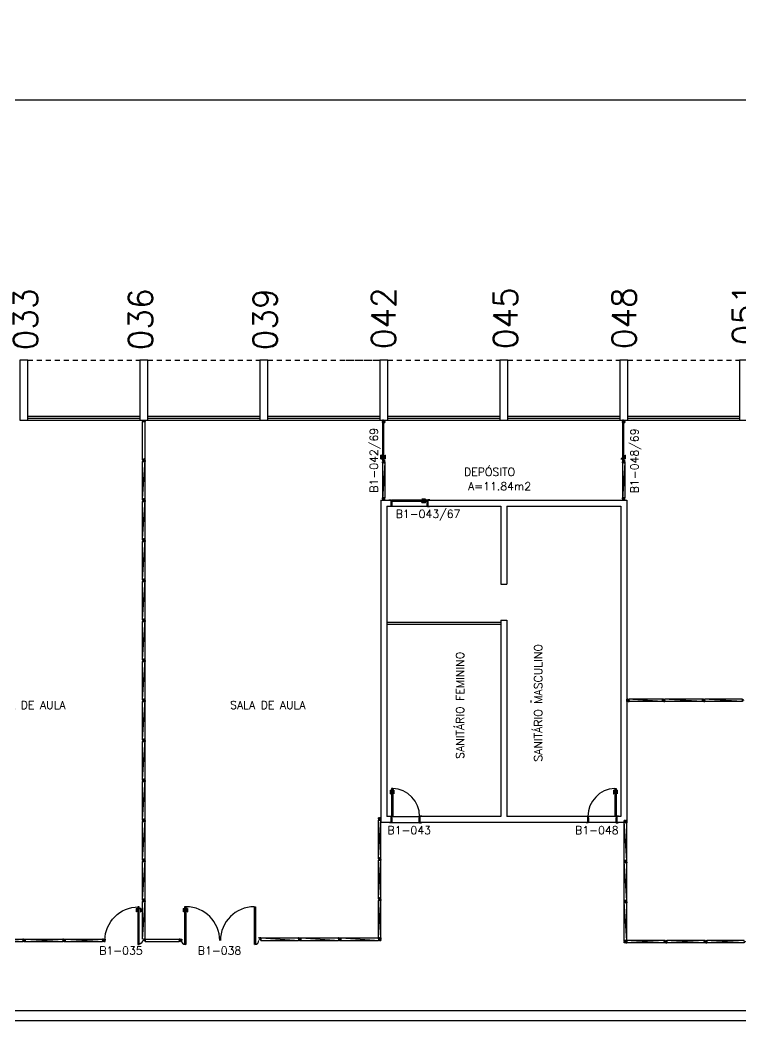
# Model space of a CAD drawing. Header units: millimetres. Extents: x 2641 to 2879, y 1208 to 1302.
# Drawn here: x 2686.93 to 2704.96, y 1276.88 to 1301.9 of the extents above; entities that cross this region are included whole.
import ezdxf
from ezdxf.enums import TextEntityAlignment as Align

# ---------------------------------------------------------------- set-up
doc = ezdxf.new("R2010")
doc.units = ezdxf.units.MM
doc.linetypes.add('HIDDEN2', pattern=[0.1875, 0.125, -0.0625])
for name, color, linetype in [('ALV', 2, 'Continuous'), ('AREA', 2, 'Continuous'), ('BANC', 2, 'Continuous'), ('DIV', 2, 'Continuous'), ('ESQ', 1, 'Continuous'), ('ESTR', 3, 'Continuous'), ('NOPILAR1', 2, 'Continuous'), ('PORTA', 2, 'Continuous'), ('PROJ', 1, 'HIDDEN2'), ('SOLEIRA', 1, 'Continuous'), ('TEXTO', 2, 'Continuous'), ('TEXTO-ENDEREÇO', 2, 'Continuous'), ('TEXTOCENTROCUSTO', 2, 'Continuous')]:
    doc.layers.add(name, color=color, linetype=linetype)
doc.styles.add('1', font='romans.shx')
doc.styles.add('NOPILAR', font='simplex.shx', dxfattribs={"height": 0.6})
doc.styles.add('UNB-100', font='simplex.shx', dxfattribs={"height": 0.2})
doc.styles.add('UNB-100-1', font='simplex.shx', dxfattribs={"height": 0.2})
doc.dimstyles.new('1-600', dxfattribs={"dimtxt": 1.1, "dimasz": 2.5, "dimexe": 2, "dimexo": 4, "dimgap": 0.2, "dimtad": 1, "dimdec": 0, "dimzin": 4, "dimdsep": 46, "dimlunit": 6, "dimtxsty": '1', "dimblk1": 'NONE', "dimblk2": 'NONE', "dimsah": 1, "dimcen": 0, "dimclrd": 2, "dimclre": 2, "dimclrt": 2, "dimadec": 0, "dimazin": 0, "dimtfac": 1, "dimtdec": 0, "dimtmove": 2, "dimatfit": 3, "dimldrblk": 'NONE', "dimfxl": 1, "dimtolj": 1, "dimtzin": 0, "dimarcsym": 0})

# ---------------------------------------------------------------- blocks, each defined once
blk = doc.blocks.new('PILAR-SLS')
blk.add_lwpolyline([(0, -1.5), (0.2, -1.5), (0.2, 0), (0, 0)], close=True)
blk = doc.blocks.new('*D54')
at = {"layer": 'DEFPOINTS', "color": 0, "transparency": 16777216}
for p in [(2653.93, 1299.895), (2653.93, 1293.396), (2876.13, 1293.396)]:
    blk.add_point(p, dxfattribs=at)
at = {"layer": 'TEXTOCENTROCUSTO', "color": 2, "lineweight": -2, "transparency": 16777216}
for p, q in [((2653.93, 1297.396), (2653.93, 1301.895)), ((2876.13, 1297.396), (2876.13, 1301.895)), ((2876.13, 1299.895), (2653.93, 1299.895))]:
    blk.add_line(p, q, dxfattribs=at)
at = {"layer": 'TEXTOCENTROCUSTO', "color": 2, "transparency": 16777216, "insert": (2765.03, 1300.645), "char_height": 1.1, "attachment_point": 5, "rotation": 0, "style": '1'}
blk.add_mtext('\\A1;PRC', dxfattribs=at)
blk = doc.blocks.new('_NONE')
at = {"color": 0, "linetype": 'ByBlock'}
blk.add_circle((0, 0), 0.25, dxfattribs=at)
blk = doc.blocks.new('PDVDP-SLS')
for p, q in [((0.112, 0.84), (0.112, -0.1)), ((0.147, 0.84), (0.112, 0.84)), ((0.147, 0.84), (0.147, -0.1)), ((1.853, 0.84), (1.888, 0.84)), ((1.853, 0.84), (1.853, -0.1)), ((1.888, 0.84), (1.888, -0.1)), ((0.009, 0), (-0.009, 0)), ((0, -0.012), (0, 0.01)), ((0.147, -0.1), (0.112, -0.1))]:
    blk.add_line(p, q)
for centre, radius, start, end in [((0.148, -0.002), 0.843, 0, 90), ((1.853, -0.002), 0.843, 90, 180), ((0.131, 0), 0.101, 180, 270), ((1.87, 0), 0.101, 270, 0)]:
    blk.add_arc(centre, radius, start, end)
blk = doc.blocks.new('DIVMT-SLS')
for p, q in [((-0.03, 0.03), (-0.03, 0.006)), ((-0.008, 0.03), (-0.03, 0.03)), ((-0.0185, 0.006), (-0.03, 0.006)), ((-0.0185, -0.006), (-0.0185, 0.006)), ((-0.008, 0.03), (-0.008, 0.02)), ((-0.008, 0.02), (0.008, 0.02)), ((-0.0051, 0), (0.0051, 0)), ((0.0051, 0), (-0.0051, 0)), ((-0.0051, 0), (0.0051, 0)), ((0.97, -0.03), (0, 0.03)), ((0, -0.0051), (0, 0.0051)), ((0, 0.0051), (0, -0.0051)), ((0.008, 0.03), (0.008, 0.02)), ((0.008, 0.03), (0.03, 0.03)), ((0.0205, 0.006), (0.03, 0.006)), ((0.0205, -0.006), (0.0205, 0.006)), ((0.0205, 0.006), (0.0205, -0.006)), ((0.0205, 0.006), (0.03, 0.006)), ((0.97, 0.03), (0.03, 0.03)), ((0.03, 0.006), (0.03, 0.03)), ((0.03, -0.03), (0.03, 0.03)), ((0.03, -0.005), (0.03, 0.005)), ((0.97, 0.03), (0.97, 0.009)), ((0.97, 0.009), (0.97, 0.027)), ((0.9795, 0.006), (0.97, 0.006)), ((0.97, -0.005), (0.97, 0.005)), ((0.9795, 0.006), (0.9795, -0.006)), ((1.0051, 0), (0.9949, 0)), ((1, 0.0051), (1, -0.0051)), ((-0.0185, -0.006), (-0.03, -0.006)), ((-0.03, -0.03), (-0.03, -0.006)), ((-0.008, -0.03), (-0.03, -0.03)), ((-0.008, -0.03), (-0.008, -0.02)), ((-0.008, -0.02), (0.008, -0.02)), ((0.008, -0.03), (0.008, -0.02)), ((0.008, -0.03), (0.03, -0.03)), ((0.0205, -0.006), (0.03, -0.006)), ((0.0205, -0.006), (0.03, -0.006)), ((0.03, -0.006), (0.03, -0.03)), ((0.97, -0.03), (0.03, -0.03)), ((0.9795, -0.006), (0.97, -0.006)), ((0.97, -0.009), (0.97, -0.027))]:
    blk.add_line(p, q)
blk = doc.blocks.new('MTT-SLS')
for p, q in [((-0.008, 0.03), (-0.03, 0.03)), ((-0.03, 0.03), (-0.03, 0.006)), ((-0.0185, 0.006), (-0.03, 0.006)), ((-0.0185, -0.006), (-0.0185, 0.006)), ((-0.008, 0.03), (-0.008, 0.02)), ((-0.008, 0.02), (0.008, 0.02)), ((-0.0051, 0), (0.0051, 0)), ((0, -0.0051), (0, 0.0051)), ((0.008, 0.03), (0.03, 0.03)), ((0.008, 0.03), (0.008, 0.02)), ((0.0205, -0.006), (0.0205, 0.006)), ((0.0205, 0.006), (0.03, 0.006)), ((0.03, 0.006), (0.03, 0.03)), ((-0.03, -0.03), (-0.03, -0.006)), ((-0.0185, -0.006), (-0.03, -0.006)), ((-0.008, -0.03), (-0.03, -0.03)), ((-0.008, -0.02), (0.008, -0.02)), ((-0.008, -0.03), (-0.008, -0.02)), ((0.008, -0.03), (0.008, -0.02)), ((0.008, -0.03), (0.03, -0.03)), ((0.0205, -0.006), (0.03, -0.006)), ((0.03, -0.006), (0.03, -0.03))]:
    blk.add_line(p, q)
blk = doc.blocks.new('A$C05182219')
at = {"layer": 'DIV'}
for p, q in [((0, 0.038), (0, 0.06)), ((0.024, 0.06), (0, 0.06)), ((0, 0.038), (0.01, 0.038)), ((0, 0.022), (0, 0)), ((0, 0.022), (0.01, 0.022)), ((0, 0), (0.024, 0)), ((0.01, 0.022), (0.01, 0.038)), ((0.024, 0.051), (0.024, 0.06)), ((0.024, 0.051), (0.024, 0.06)), ((0.024, 0.051), (0.036, 0.051)), ((0.036, 0.051), (0.024, 0.051)), ((0.036, 0.012), (0.024, 0.012)), ((0.024, 0.012), (0.024, 0)), ((0.025, 0.03), (0.035, 0.03)), ((0.035, 0.03), (0.025, 0.03)), ((0.03, 0.025), (0.03, 0.035)), ((0.03, 0.035), (0.03, 0.025)), ((0.03, 0.025), (0.03, 0.035)), ((0.036, 0.051), (0.036, 0.06)), ((0.036, 0.051), (0.036, 0.06)), ((0.036, 0.06), (0.06, 0.06)), ((0.036, 0.012), (0.036, 0)), ((0.06, 0), (0.036, 0)), ((0.05, 0.022), (0.05, 0.038)), ((0.06, 0.038), (0.05, 0.038)), ((0.06, 0.022), (0.05, 0.022)), ((0.06, 0.038), (0.06, 0.06)), ((0.06, 0.022), (0.06, 0))]:
    blk.add_line(p, q, dxfattribs=at)
blk = doc.blocks.new('DIVINI-SLS')
for p, q in [((-0.005, 0), (0.005, 0)), ((0.008, 0.02), (0, 0.02)), ((0, 0.001), (0, 0.02)), ((0, -0.005), (0, 0.005)), ((0, -0.02), (0, 0.001)), ((0.008, 0.03), (0.03, 0.03)), ((0.008, 0.03), (0.008, 0.02)), ((0.02, 0.006), (0.03, 0.006)), ((0.02, 0.006), (0.02, -0.006)), ((0.02, -0.004), (0.02, 0.004)), ((0.023, 0.006), (0.027, 0.006)), ((0.97, 0.03), (0.03, 0.03)), ((0.03, -0.03), (0.03, 0.03)), ((0.03, 0.009), (0.03, 0.027)), ((0.03, -0.005), (0.03, 0.005)), ((0.97, 0.03), (0.97, 0.009)), ((0.97, -0.03), (0.97, 0.03)), ((0.97, 0.009), (0.97, 0.027)), ((0.98, 0.006), (0.97, 0.006)), ((0.97, -0.005), (0.97, 0.005)), ((0.98, 0.006), (0.98, -0.006)), ((0.99, 0), (1.008, 0)), ((0.999, 0.006), (0.999, -0.006)), ((0, -0.02), (0.008, -0.02)), ((0.008, -0.03), (0.008, -0.02)), ((0.008, -0.03), (0.03, -0.03)), ((0.02, -0.006), (0.03, -0.006)), ((0.023, -0.006), (0.027, -0.006)), ((0.03, -0.009), (0.03, -0.027)), ((0.97, -0.03), (0.03, -0.03)), ((0.98, -0.006), (0.97, -0.006)), ((0.97, -0.009), (0.97, -0.027))]:
    blk.add_line(p, q)
blk = doc.blocks.new('PDVE-SLS')
at = {"layer": 'DIV'}
for p, q in [((-0.1, -0.152), (-0.1, -0.118)), ((-0.1, -0.118), (0.029, -0.118)), ((-0.1, -0.118), (0.043, -0.118)), ((-0.1, -0.118), (0.84, -0.118)), ((0.84, -0.152), (-0.1, -0.152)), ((0.8, -0.078), (0.71, -0.078)), ((0.71, -0.088), (0.71, -0.078)), ((0.79, -0.088), (0.71, -0.088)), ((0.79, -0.182), (0.71, -0.182)), ((0.71, -0.182), (0.71, -0.192)), ((0.8, -0.192), (0.71, -0.192)), ((0.79, -0.088), (0.79, -0.118)), ((0.79, -0.182), (0.79, -0.152)), ((0.8, -0.078), (0.8, -0.118)), ((0.8, -0.192), (0.8, -0.152)), ((0.84, -0.118), (0.84, -0.152))]:
    blk.add_line(p, q, dxfattribs=at)
for centre, radius, start, end in [((0, -0.138), 0.1, 90, 178.5674), ((0, -0.133), 0.839, 270, 359.8283)]:
    blk.add_arc(centre, radius, start, end, dxfattribs=at)

msp = doc.modelspace()

# ---------------------------------------------------------------- linework, layer by layer
for p, q in [((2695.895, 1281.935), (2695.895, 1281.959)), ((2695.917, 1281.959), (2695.895, 1281.959)), ((2695.895, 1281.959), (2695.895, 1281.899)), ((2695.905, 1281.935), (2695.895, 1281.935)), ((2695.905, 1281.935), (2695.895, 1281.935)), ((2695.895, 1281.934), (2695.895, 1281.924)), ((2695.895, 1281.923), (2695.895, 1281.899)), ((2695.905, 1281.923), (2695.895, 1281.923)), ((2695.905, 1281.923), (2695.895, 1281.923)), ((2695.917, 1281.899), (2695.895, 1281.899)), ((2695.905, 1281.935), (2695.905, 1281.923)), ((2695.905, 1281.923), (2695.905, 1281.935)), ((2695.917, 1281.959), (2695.917, 1281.949)), ((2695.933, 1281.949), (2695.917, 1281.949)), ((2695.917, 1281.899), (2695.917, 1281.909)), ((2695.933, 1281.909), (2695.917, 1281.909)), ((2695.931, 1281.929), (2695.92, 1281.929)), ((2695.92, 1281.929), (2695.931, 1281.929)), ((2695.931, 1281.929), (2695.92, 1281.929)), ((2695.925, 1281.934), (2695.925, 1281.924)), ((2695.925, 1281.924), (2695.925, 1281.934)), ((2695.933, 1281.959), (2695.933, 1281.949)), ((2695.933, 1281.959), (2695.955, 1281.959)), ((2695.933, 1281.899), (2695.933, 1281.909)), ((2695.933, 1281.899), (2695.955, 1281.899)), ((2695.944, 1281.935), (2695.955, 1281.935)), ((2695.944, 1281.935), (2695.944, 1281.923)), ((2695.944, 1281.923), (2695.955, 1281.923)), ((2695.955, 1281.959), (2695.955, 1281.935)), ((2695.955, 1281.899), (2695.955, 1281.923)), ((2702.067, 1281.896), (2702.045, 1281.896)), ((2702.045, 1281.896), (2702.045, 1281.872)), ((2702.056, 1281.872), (2702.045, 1281.872)), ((2702.056, 1281.86), (2702.045, 1281.86)), ((2702.045, 1281.836), (2702.045, 1281.86)), ((2702.067, 1281.836), (2702.045, 1281.836)), ((2702.056, 1281.872), (2702.056, 1281.86)), ((2702.067, 1281.896), (2702.067, 1281.886)), ((2702.067, 1281.886), (2702.083, 1281.886)), ((2702.067, 1281.836), (2702.067, 1281.846)), ((2702.067, 1281.846), (2702.083, 1281.846)), ((2702.07, 1281.866), (2702.08, 1281.866)), ((2702.08, 1281.866), (2702.07, 1281.866)), ((2702.07, 1281.866), (2702.08, 1281.866)), ((2702.075, 1281.871), (2702.075, 1281.861)), ((2702.075, 1281.861), (2702.075, 1281.871)), ((2702.083, 1281.896), (2702.083, 1281.886)), ((2702.083, 1281.896), (2702.105, 1281.896)), ((2702.083, 1281.836), (2702.083, 1281.846)), ((2702.083, 1281.836), (2702.105, 1281.836)), ((2702.095, 1281.872), (2702.095, 1281.86)), ((2702.095, 1281.872), (2702.105, 1281.872)), ((2702.095, 1281.86), (2702.095, 1281.872)), ((2702.095, 1281.872), (2702.105, 1281.872)), ((2702.095, 1281.86), (2702.105, 1281.86)), ((2702.095, 1281.86), (2702.105, 1281.86)), ((2702.105, 1281.872), (2702.105, 1281.896)), ((2702.105, 1281.896), (2702.105, 1281.836)), ((2702.105, 1281.871), (2702.105, 1281.861)), ((2702.105, 1281.86), (2702.105, 1281.836)), ((2692.916, 1278.959), (2692.898, 1278.959)), ((2692.919, 1278.95), (2692.919, 1278.959)), ((2692.931, 1278.95), (2692.919, 1278.95)), ((2692.92, 1278.959), (2692.93, 1278.959)), ((2692.931, 1278.929), (2692.92, 1278.929)), ((2692.925, 1278.924), (2692.925, 1278.934)), ((2692.931, 1278.95), (2692.931, 1278.959)), ((2692.934, 1278.959), (2692.952, 1278.959)), ((2692.955, 1278.959), (2692.934, 1278.959))]:
    msp.add_line(p, q)
at = {"layer": 'ALV'}
for p, q in [((2695.955, 1289.896), (2695.955, 1281.846)), ((2695.955, 1289.896), (2696.205, 1289.896)), ((2696.205, 1289.896), (2696.205, 1289.746)), ((2697.135, 1289.896), (2702.105, 1289.896)), ((2697.135, 1289.896), (2697.135, 1289.746)), ((2702.105, 1289.896), (2702.105, 1281.846)), ((2702.105, 1289.896), (2702.105, 1281.846)), ((2696.105, 1289.746), (2696.105, 1281.996)), ((2696.105, 1289.746), (2696.205, 1289.746)), ((2697.135, 1289.746), (2698.955, 1289.746)), ((2698.955, 1289.746), (2698.955, 1287.796)), ((2699.105, 1289.746), (2701.955, 1289.746)), ((2699.105, 1289.746), (2699.105, 1287.796)), ((2701.955, 1289.746), (2701.955, 1281.996)), ((2698.955, 1287.796), (2699.105, 1287.796)), ((2698.955, 1286.896), (2698.955, 1281.996)), ((2698.955, 1286.896), (2699.105, 1286.896)), ((2699.105, 1286.896), (2699.105, 1281.996)), ((2696.205, 1281.846), (2695.955, 1281.846)), ((2696.205, 1281.996), (2696.105, 1281.996)), ((2696.205, 1281.996), (2696.205, 1281.846)), ((2696.935, 1281.996), (2696.935, 1281.846)), ((2698.955, 1281.996), (2696.935, 1281.996)), ((2701.125, 1281.846), (2696.935, 1281.846)), ((2701.125, 1281.996), (2699.105, 1281.996)), ((2701.125, 1281.996), (2701.125, 1281.846)), ((2701.855, 1281.996), (2701.855, 1281.846)), ((2701.955, 1281.996), (2701.855, 1281.996)), ((2702.105, 1281.846), (2701.855, 1281.846))]:
    msp.add_line(p, q, dxfattribs=at)
at = {"layer": 'BANC'}
for p, q in [((2876.027, 1277.135), (2654.13, 1277.135)), ((2876.027, 1276.885), (2654.13, 1276.885))]:
    msp.add_line(p, q, dxfattribs=at)
at = {"layer": 'DIV'}
for p, q in [((2696, 1291.835), (2696, 1291.707)), ((2696.035, 1291.835), (2696, 1291.835)), ((2696, 1291.835), (2696, 1291.692)), ((2696, 1291.835), (2696, 1290.895)), ((2696.035, 1290.895), (2696.035, 1291.835)), ((2702.035, 1291.835), (2702, 1291.835)), ((2702, 1291.835), (2702, 1291.707)), ((2702, 1291.835), (2702, 1291.692)), ((2702, 1291.835), (2702, 1290.895)), ((2702.035, 1290.895), (2702.035, 1291.835)), ((2695.96, 1290.935), (2695.96, 1291.025)), ((2695.97, 1291.025), (2695.96, 1291.025)), ((2695.96, 1290.935), (2696, 1290.935)), ((2695.97, 1290.945), (2695.97, 1291.025)), ((2695.97, 1290.945), (2696, 1290.945)), ((2696, 1290.895), (2696.035, 1290.895)), ((2696, 1290.835), (2696.021, 1290.835)), ((2696.06, 1290.835), (2696, 1289.926)), ((2696, 1290.835), (2696, 1289.956)), ((2696.021, 1290.835), (2696.003, 1290.835)), ((2696.024, 1290.845), (2696.024, 1290.835)), ((2696.024, 1290.845), (2696.036, 1290.845)), ((2696.025, 1290.865), (2696.035, 1290.865)), ((2696.035, 1290.835), (2696.025, 1290.835)), ((2696.03, 1290.87), (2696.03, 1290.86)), ((2696.065, 1290.945), (2696.035, 1290.945)), ((2696.075, 1290.935), (2696.035, 1290.935)), ((2696.036, 1290.845), (2696.036, 1290.835)), ((2696.039, 1290.835), (2696.057, 1290.835)), ((2696.06, 1290.835), (2696.06, 1289.956)), ((2696.065, 1290.945), (2696.065, 1291.025)), ((2696.065, 1291.025), (2696.075, 1291.025)), ((2696.075, 1290.935), (2696.075, 1291.025)), ((2701.96, 1290.935), (2702, 1290.935)), ((2701.97, 1290.945), (2702, 1290.945)), ((2702, 1290.895), (2702.035, 1290.895)), ((2702, 1290.835), (2702.021, 1290.835)), ((2702.06, 1290.835), (2702, 1289.926)), ((2702, 1290.835), (2702, 1289.956)), ((2702.021, 1290.835), (2702.003, 1290.835)), ((2702.024, 1290.845), (2702.024, 1290.835)), ((2702.024, 1290.845), (2702.036, 1290.845)), ((2702.025, 1290.865), (2702.035, 1290.865)), ((2702.035, 1290.835), (2702.025, 1290.835)), ((2702.03, 1290.87), (2702.03, 1290.86)), ((2702.065, 1290.945), (2702.035, 1290.945)), ((2702.075, 1290.935), (2702.035, 1290.935)), ((2702.036, 1290.845), (2702.036, 1290.835)), ((2702.039, 1290.835), (2702.057, 1290.835)), ((2702.06, 1290.835), (2702.06, 1289.956)), ((2702.065, 1290.945), (2702.065, 1291.025)), ((2702.065, 1291.025), (2702.075, 1291.025)), ((2702.075, 1290.935), (2702.075, 1291.025)), ((2696.06, 1289.956), (2696, 1289.956)), ((2696, 1289.934), (2696, 1289.956)), ((2696.024, 1289.956), (2696, 1289.956)), ((2696, 1289.934), (2696.01, 1289.934)), ((2696, 1289.918), (2696.01, 1289.918)), ((2696, 1289.918), (2696, 1289.896)), ((2696.01, 1289.918), (2696.01, 1289.934)), ((2696.024, 1289.947), (2696.024, 1289.956)), ((2696.024, 1289.947), (2696.024, 1289.956)), ((2696.024, 1289.947), (2696.036, 1289.947)), ((2696.036, 1289.947), (2696.024, 1289.947)), ((2696.036, 1289.908), (2696.024, 1289.908)), ((2696.024, 1289.908), (2696.024, 1289.896)), ((2696.035, 1289.956), (2696.025, 1289.956)), ((2696.025, 1289.926), (2696.035, 1289.926)), ((2696.035, 1289.926), (2696.025, 1289.926)), ((2696.03, 1289.921), (2696.03, 1289.931)), ((2696.03, 1289.931), (2696.03, 1289.921)), ((2696.03, 1289.921), (2696.03, 1289.931)), ((2696.036, 1289.947), (2696.036, 1289.956)), ((2696.036, 1289.947), (2696.036, 1289.956)), ((2696.036, 1289.956), (2696.06, 1289.956)), ((2696.036, 1289.908), (2696.036, 1289.896)), ((2696.05, 1289.918), (2696.05, 1289.934)), ((2696.06, 1289.934), (2696.05, 1289.934)), ((2696.06, 1289.918), (2696.05, 1289.918)), ((2696.06, 1289.934), (2696.06, 1289.956)), ((2696.06, 1289.918), (2696.06, 1289.896)), ((2702.06, 1289.956), (2702, 1289.956)), ((2702, 1289.934), (2702, 1289.956)), ((2702.024, 1289.956), (2702, 1289.956)), ((2702, 1289.934), (2702.01, 1289.934)), ((2702, 1289.918), (2702.01, 1289.918)), ((2702, 1289.918), (2702, 1289.896)), ((2702.01, 1289.918), (2702.01, 1289.934)), ((2702.024, 1289.947), (2702.024, 1289.956)), ((2702.024, 1289.947), (2702.024, 1289.956)), ((2702.024, 1289.947), (2702.036, 1289.947)), ((2702.036, 1289.947), (2702.024, 1289.947)), ((2702.036, 1289.908), (2702.024, 1289.908)), ((2702.024, 1289.908), (2702.024, 1289.896)), ((2702.035, 1289.956), (2702.025, 1289.956)), ((2702.025, 1289.926), (2702.035, 1289.926)), ((2702.035, 1289.926), (2702.025, 1289.926)), ((2702.03, 1289.921), (2702.03, 1289.931)), ((2702.03, 1289.931), (2702.03, 1289.921)), ((2702.03, 1289.921), (2702.03, 1289.931)), ((2702.036, 1289.947), (2702.036, 1289.956)), ((2702.036, 1289.947), (2702.036, 1289.956)), ((2702.036, 1289.956), (2702.06, 1289.956)), ((2702.036, 1289.908), (2702.036, 1289.896)), ((2702.05, 1289.918), (2702.05, 1289.934)), ((2702.06, 1289.934), (2702.05, 1289.934)), ((2702.06, 1289.918), (2702.05, 1289.918)), ((2702.06, 1289.934), (2702.06, 1289.956)), ((2702.06, 1289.918), (2702.06, 1289.896)), ((2696.105, 1286.846), (2698.955, 1286.846)), ((2696.105, 1286.796), (2698.955, 1286.796)), ((2699.705, 1284.896), (2699.705, 1284.846)), ((2702.105, 1284.928), (2702.105, 1284.907)), ((2702.105, 1284.868), (2702.105, 1284.928)), ((2702.105, 1284.928), (2702.105, 1284.904)), ((2702.127, 1284.928), (2702.105, 1284.928)), ((2702.105, 1284.907), (2702.105, 1284.925)), ((2702.115, 1284.904), (2702.105, 1284.904)), ((2702.117, 1284.904), (2702.105, 1284.904)), ((2702.105, 1284.893), (2702.105, 1284.903)), ((2702.115, 1284.892), (2702.105, 1284.892)), ((2702.117, 1284.892), (2702.105, 1284.892)), ((2702.105, 1284.868), (2702.105, 1284.892)), ((2702.105, 1284.889), (2702.105, 1284.871)), ((2702.127, 1284.868), (2702.105, 1284.868)), ((2702.115, 1284.904), (2702.115, 1284.892)), ((2702.117, 1284.892), (2702.117, 1284.904)), ((2702.127, 1284.928), (2702.127, 1284.918)), ((2702.127, 1284.918), (2702.143, 1284.918)), ((2702.127, 1284.868), (2702.127, 1284.878)), ((2702.127, 1284.878), (2702.143, 1284.878)), ((2702.14, 1284.898), (2702.13, 1284.898)), ((2702.13, 1284.898), (2702.14, 1284.898)), ((2702.14, 1284.898), (2702.13, 1284.898)), ((2702.13, 1284.898), (2702.14, 1284.898)), ((2702.997, 1284.868), (2702.135, 1284.928)), ((2702.135, 1284.903), (2702.135, 1284.892)), ((2702.135, 1284.892), (2702.135, 1284.903)), ((2702.135, 1284.903), (2702.135, 1284.892)), ((2702.143, 1284.928), (2702.143, 1284.918)), ((2702.143, 1284.928), (2702.165, 1284.928)), ((2702.143, 1284.868), (2702.143, 1284.878)), ((2702.143, 1284.868), (2702.165, 1284.868)), ((2702.156, 1284.904), (2702.165, 1284.904)), ((2702.156, 1284.892), (2702.156, 1284.904)), ((2702.156, 1284.904), (2702.156, 1284.892)), ((2702.156, 1284.904), (2702.165, 1284.904)), ((2702.156, 1284.892), (2702.165, 1284.892)), ((2702.156, 1284.892), (2702.165, 1284.892)), ((2702.997, 1284.928), (2702.165, 1284.928)), ((2702.165, 1284.904), (2702.165, 1284.928)), ((2702.165, 1284.868), (2702.165, 1284.928)), ((2702.165, 1284.893), (2702.165, 1284.903)), ((2702.165, 1284.892), (2702.165, 1284.868)), ((2702.997, 1284.868), (2702.165, 1284.868)), ((2702.997, 1284.928), (2702.997, 1284.907)), ((2702.997, 1284.868), (2702.997, 1284.928)), ((2702.997, 1284.928), (2702.997, 1284.907)), ((2702.997, 1284.907), (2702.997, 1284.925)), ((2702.997, 1284.907), (2702.997, 1284.925)), ((2703.006, 1284.904), (2702.997, 1284.904)), ((2703.006, 1284.904), (2702.997, 1284.904)), ((2702.997, 1284.893), (2702.997, 1284.903)), ((2702.997, 1284.893), (2702.997, 1284.903)), ((2703.006, 1284.892), (2702.997, 1284.892)), ((2703.006, 1284.892), (2702.997, 1284.892)), ((2702.997, 1284.889), (2702.997, 1284.871)), ((2702.997, 1284.889), (2702.997, 1284.871)), ((2703.006, 1284.904), (2703.006, 1284.892)), ((2703.006, 1284.904), (2703.006, 1284.892)), ((2703.032, 1284.898), (2703.022, 1284.898)), ((2703.032, 1284.898), (2703.022, 1284.898)), ((2703.027, 1284.903), (2703.027, 1284.892)), ((2703.027, 1284.903), (2703.027, 1284.892)), ((2703.997, 1284.928), (2703.997, 1284.907)), ((2703.997, 1284.868), (2703.997, 1284.928)), ((2703.997, 1284.907), (2703.997, 1284.925)), ((2704.006, 1284.904), (2703.997, 1284.904)), ((2703.997, 1284.893), (2703.997, 1284.903)), ((2704.006, 1284.892), (2703.997, 1284.892)), ((2703.997, 1284.889), (2703.997, 1284.871)), ((2704.006, 1284.904), (2704.006, 1284.892)), ((2704.032, 1284.898), (2704.022, 1284.898)), ((2704.027, 1284.903), (2704.027, 1284.892)), ((2690.025, 1278.898), (2690.035, 1278.898)), ((2690.03, 1278.892), (2690.03, 1278.903)), ((2690.051, 1278.904), (2690.06, 1278.904)), ((2690.051, 1278.892), (2690.051, 1278.904)), ((2690.051, 1278.892), (2690.06, 1278.892)), ((2690.06, 1278.928), (2690.06, 1278.868)), ((2690.06, 1278.928), (2690.917, 1278.928)), ((2690.06, 1278.907), (2690.06, 1278.925)), ((2690.06, 1278.903), (2690.06, 1278.893)), ((2690.06, 1278.868), (2690.06, 1278.889)), ((2690.06, 1278.889), (2690.06, 1278.871)), ((2690.06, 1278.868), (2690.917, 1278.868)), ((2690.917, 1278.928), (2690.917, 1278.868)), ((2690.939, 1278.928), (2690.917, 1278.928)), ((2690.917, 1278.904), (2690.917, 1278.928)), ((2690.926, 1278.904), (2690.917, 1278.904)), ((2690.926, 1278.904), (2690.917, 1278.904)), ((2690.917, 1278.903), (2690.917, 1278.893)), ((2690.926, 1278.892), (2690.917, 1278.892)), ((2690.926, 1278.892), (2690.917, 1278.892)), ((2690.917, 1278.892), (2690.917, 1278.868)), ((2690.939, 1278.868), (2690.917, 1278.868)), ((2690.926, 1278.892), (2690.926, 1278.904)), ((2690.926, 1278.904), (2690.926, 1278.892)), ((2690.939, 1278.928), (2690.939, 1278.918)), ((2690.955, 1278.918), (2690.939, 1278.918)), ((2690.955, 1278.878), (2690.939, 1278.878)), ((2690.939, 1278.868), (2690.939, 1278.878)), ((2690.952, 1278.898), (2690.941, 1278.898)), ((2690.941, 1278.898), (2690.952, 1278.898)), ((2690.952, 1278.898), (2690.941, 1278.898)), ((2690.947, 1278.892), (2690.947, 1278.903)), ((2690.947, 1278.903), (2690.947, 1278.892)), ((2690.955, 1278.928), (2690.977, 1278.928)), ((2690.955, 1278.928), (2690.955, 1278.918)), ((2690.955, 1278.868), (2690.955, 1278.878)), ((2690.955, 1278.868), (2690.977, 1278.868)), ((2690.965, 1278.904), (2690.965, 1278.892)), ((2690.965, 1278.904), (2690.977, 1278.904)), ((2690.965, 1278.892), (2690.977, 1278.892)), ((2690.977, 1278.928), (2690.977, 1278.904)), ((2690.977, 1278.868), (2690.977, 1278.892))]:
    msp.add_line(p, q, dxfattribs=at)
at = {"layer": 'ESQ'}
for p, q in [((2687.13, 1291.996), (2689.93, 1291.996)), ((2687.13, 1291.946), (2689.93, 1291.946)), ((2687.13, 1291.896), (2689.93, 1291.896)), ((2690.13, 1291.996), (2692.93, 1291.996)), ((2690.13, 1291.946), (2692.93, 1291.946)), ((2690.13, 1291.896), (2692.93, 1291.896)), ((2693.13, 1291.996), (2695.93, 1291.996)), ((2693.13, 1291.946), (2695.93, 1291.946)), ((2693.13, 1291.896), (2695.93, 1291.896)), ((2696.13, 1291.996), (2698.93, 1291.996)), ((2696.13, 1291.946), (2698.93, 1291.946)), ((2696.13, 1291.896), (2698.93, 1291.896)), ((2699.13, 1291.996), (2701.93, 1291.996)), ((2699.13, 1291.946), (2701.93, 1291.946)), ((2699.13, 1291.896), (2701.93, 1291.896)), ((2702.13, 1291.996), (2704.93, 1291.996)), ((2702.13, 1291.946), (2704.93, 1291.946)), ((2702.13, 1291.896), (2704.93, 1291.896))]:
    msp.add_line(p, q, dxfattribs=at)
at = {"layer": 'ESTR'}
for points in [[(2695.93, 1291.896), (2696.13, 1291.896), (2696.13, 1293.396), (2695.93, 1293.396)], [(2698.93, 1291.896), (2699.13, 1291.896), (2699.13, 1293.396), (2698.93, 1293.396)], [(2701.93, 1291.896), (2702.13, 1291.896), (2702.13, 1293.396), (2701.93, 1293.396)]]:
    msp.add_lwpolyline(points, close=True, dxfattribs=at)
at = {"layer": 'PORTA'}
for p, q in [((2696.16, 1289.906), (2696.21, 1289.906)), ((2696.16, 1289.896), (2696.16, 1289.906)), ((2696.205, 1289.896), (2696.21, 1289.896)), ((2696.21, 1289.906), (2696.21, 1289.896)), ((2696.21, 1289.896), (2696.22, 1289.896)), ((2696.22, 1289.896), (2696.22, 1289.861)), ((2696.22, 1289.896), (2696.255, 1289.896)), ((2697.12, 1289.896), (2696.22, 1289.896)), ((2696.22, 1289.861), (2696.23, 1289.861)), ((2697.12, 1289.861), (2696.22, 1289.861)), ((2696.23, 1289.861), (2696.23, 1289.746)), ((2696.985, 1289.926), (2696.985, 1289.921)), ((2697.075, 1289.926), (2696.985, 1289.926)), ((2697.075, 1289.921), (2696.985, 1289.921)), ((2696.985, 1289.831), (2696.985, 1289.836)), ((2697.075, 1289.836), (2696.985, 1289.836)), ((2697.075, 1289.831), (2696.985, 1289.831)), ((2697.083, 1289.899), (2697.048, 1289.899)), ((2697.048, 1289.899), (2697.048, 1289.896)), ((2697.048, 1289.858), (2697.048, 1289.861)), ((2697.083, 1289.858), (2697.048, 1289.858)), ((2697.055, 1289.921), (2697.055, 1289.899)), ((2697.055, 1289.836), (2697.055, 1289.858)), ((2697.075, 1289.926), (2697.075, 1289.899)), ((2697.075, 1289.831), (2697.075, 1289.858)), ((2697.083, 1289.899), (2697.083, 1289.896)), ((2697.083, 1289.858), (2697.083, 1289.861)), ((2697.12, 1289.861), (2697.11, 1289.861)), ((2697.11, 1289.861), (2697.11, 1289.746)), ((2697.13, 1289.896), (2697.12, 1289.896)), ((2697.12, 1289.896), (2697.12, 1289.861)), ((2697.12, 1289.861), (2697.12, 1289.896)), ((2697.18, 1289.906), (2697.13, 1289.906)), ((2697.13, 1289.906), (2697.13, 1289.896)), ((2697.135, 1289.896), (2697.13, 1289.896)), ((2697.18, 1289.896), (2697.18, 1289.906)), ((2696.17, 1289.736), (2696.17, 1289.746)), ((2696.22, 1289.736), (2696.17, 1289.736)), ((2696.205, 1289.746), (2696.22, 1289.746)), ((2696.22, 1289.746), (2696.22, 1289.736)), ((2696.23, 1289.746), (2696.22, 1289.746)), ((2697.11, 1289.746), (2697.12, 1289.746)), ((2697.12, 1289.746), (2697.12, 1289.736)), ((2697.135, 1289.746), (2697.12, 1289.746)), ((2697.12, 1289.736), (2697.17, 1289.736)), ((2697.17, 1289.736), (2697.17, 1289.746)), ((2696.19, 1282.651), (2696.19, 1282.561)), ((2696.19, 1282.651), (2696.217, 1282.651)), ((2696.19, 1282.561), (2696.195, 1282.561)), ((2696.195, 1282.651), (2696.195, 1282.561)), ((2696.195, 1282.631), (2696.217, 1282.631)), ((2696.217, 1282.659), (2696.217, 1282.624)), ((2696.217, 1282.659), (2696.22, 1282.659)), ((2696.217, 1282.624), (2696.22, 1282.624)), ((2696.22, 1282.696), (2696.22, 1281.996)), ((2696.255, 1282.696), (2696.22, 1282.696)), ((2696.255, 1282.696), (2696.255, 1281.996)), ((2696.258, 1282.659), (2696.255, 1282.659)), ((2696.258, 1282.624), (2696.255, 1282.624)), ((2696.258, 1282.659), (2696.258, 1282.624)), ((2696.285, 1282.651), (2696.258, 1282.651)), ((2696.28, 1282.631), (2696.258, 1282.631)), ((2696.28, 1282.651), (2696.28, 1282.561)), ((2696.285, 1282.561), (2696.28, 1282.561)), ((2696.285, 1282.651), (2696.285, 1282.561)), ((2701.775, 1282.651), (2701.802, 1282.651)), ((2701.775, 1282.651), (2701.775, 1282.561)), ((2701.775, 1282.561), (2701.78, 1282.561)), ((2701.78, 1282.651), (2701.78, 1282.561)), ((2701.78, 1282.631), (2701.802, 1282.631)), ((2701.802, 1282.659), (2701.805, 1282.659)), ((2701.802, 1282.659), (2701.802, 1282.624)), ((2701.802, 1282.624), (2701.805, 1282.624)), ((2701.805, 1282.696), (2701.84, 1282.696)), ((2701.805, 1282.696), (2701.805, 1281.996)), ((2701.84, 1282.696), (2701.84, 1281.996)), ((2701.843, 1282.659), (2701.84, 1282.659)), ((2701.843, 1282.624), (2701.84, 1282.624)), ((2701.843, 1282.659), (2701.843, 1282.624)), ((2701.87, 1282.651), (2701.843, 1282.651)), ((2701.865, 1282.631), (2701.843, 1282.631)), ((2701.865, 1282.651), (2701.865, 1282.561)), ((2701.87, 1282.561), (2701.865, 1282.561)), ((2701.87, 1282.651), (2701.87, 1282.561)), ((2696.16, 1281.996), (2696.16, 1282.006)), ((2696.16, 1282.006), (2696.21, 1282.006)), ((2696.17, 1281.836), (2696.17, 1281.846)), ((2696.22, 1281.836), (2696.17, 1281.836)), ((2696.205, 1281.996), (2696.21, 1281.996)), ((2696.205, 1281.846), (2696.22, 1281.846)), ((2696.21, 1282.006), (2696.21, 1281.996)), ((2696.21, 1281.996), (2696.22, 1281.996)), ((2696.22, 1281.996), (2696.22, 1281.961)), ((2696.22, 1281.996), (2696.255, 1281.996)), ((2696.22, 1281.961), (2696.23, 1281.961)), ((2696.23, 1281.846), (2696.22, 1281.846)), ((2696.22, 1281.846), (2696.22, 1281.836)), ((2696.23, 1281.961), (2696.23, 1281.846)), ((2696.92, 1281.961), (2696.91, 1281.961)), ((2696.91, 1281.961), (2696.91, 1281.846)), ((2696.91, 1281.846), (2696.92, 1281.846)), ((2696.93, 1281.996), (2696.92, 1281.996)), ((2696.92, 1281.996), (2696.92, 1281.961)), ((2696.92, 1281.846), (2696.92, 1281.836)), ((2696.935, 1281.846), (2696.92, 1281.846)), ((2696.92, 1281.836), (2696.97, 1281.836)), ((2696.98, 1282.006), (2696.93, 1282.006)), ((2696.93, 1282.006), (2696.93, 1281.996)), ((2696.935, 1281.996), (2696.93, 1281.996)), ((2696.97, 1281.836), (2696.97, 1281.846)), ((2696.98, 1281.996), (2696.98, 1282.006)), ((2701.08, 1281.996), (2701.08, 1282.006)), ((2701.08, 1282.006), (2701.13, 1282.006)), ((2701.09, 1281.836), (2701.09, 1281.846)), ((2701.14, 1281.836), (2701.09, 1281.836)), ((2701.125, 1281.996), (2701.13, 1281.996)), ((2701.125, 1281.846), (2701.14, 1281.846)), ((2701.13, 1282.006), (2701.13, 1281.996)), ((2701.13, 1281.996), (2701.14, 1281.996)), ((2701.14, 1281.996), (2701.14, 1281.961)), ((2701.14, 1281.961), (2701.15, 1281.961)), ((2701.15, 1281.846), (2701.14, 1281.846)), ((2701.14, 1281.846), (2701.14, 1281.836)), ((2701.15, 1281.961), (2701.15, 1281.846)), ((2701.84, 1281.996), (2701.805, 1281.996)), ((2701.84, 1281.961), (2701.83, 1281.961)), ((2701.83, 1281.961), (2701.83, 1281.846)), ((2701.83, 1281.846), (2701.84, 1281.846)), ((2701.85, 1281.996), (2701.84, 1281.996)), ((2701.84, 1281.996), (2701.84, 1281.961)), ((2701.84, 1281.846), (2701.84, 1281.836)), ((2701.855, 1281.846), (2701.84, 1281.846)), ((2701.84, 1281.836), (2701.89, 1281.836)), ((2701.9, 1282.006), (2701.85, 1282.006)), ((2701.85, 1282.006), (2701.85, 1281.996)), ((2701.855, 1281.996), (2701.85, 1281.996)), ((2701.89, 1281.836), (2701.89, 1281.846)), ((2701.9, 1281.996), (2701.9, 1282.006)), ((2691.009, 1279.698), (2691.049, 1279.698)), ((2691.009, 1279.698), (2691.009, 1279.608)), ((2691.019, 1279.608), (2691.009, 1279.608)), ((2691.019, 1279.688), (2691.049, 1279.688)), ((2691.019, 1279.688), (2691.019, 1279.608)), ((2691.124, 1279.698), (2691.084, 1279.698)), ((2691.114, 1279.688), (2691.084, 1279.688)), ((2691.114, 1279.688), (2691.114, 1279.608)), ((2691.114, 1279.608), (2691.123, 1279.608)), ((2691.124, 1279.698), (2691.124, 1279.608))]:
    msp.add_line(p, q, dxfattribs=at)
at = {"layer": 'PORTA', "color": 1}
msp.add_arc((2696.225, 1281.996), 0.7, 0, 87.5437, dxfattribs=at)
at = {"layer": 'PORTA'}
msp.add_arc((2701.835, 1281.996), 0.7, 92.4563, 180, dxfattribs=at)
at = {"layer": 'PROJ'}
for p, q in [((2687.13, 1293.396), (2689.93, 1293.396)), ((2690.13, 1293.396), (2692.93, 1293.396)), ((2693.13, 1293.396), (2695.93, 1293.396)), ((2695.081, 1293.396), (2695.93, 1293.396)), ((2696.13, 1293.396), (2698.93, 1293.396)), ((2699.13, 1293.396), (2701.93, 1293.396)), ((2702.13, 1293.396), (2704.93, 1293.396))]:
    msp.add_line(p, q, dxfattribs=at)
at = {"layer": 'SOLEIRA'}
for p, q in [((2696.255, 1289.896), (2697.13, 1289.896)), ((2696.23, 1289.746), (2697.11, 1289.746)), ((2696.23, 1281.846), (2696.91, 1281.846)), ((2696.255, 1281.996), (2696.93, 1281.996)), ((2701.805, 1281.996), (2701.13, 1281.996)), ((2701.83, 1281.846), (2701.15, 1281.846))]:
    msp.add_line(p, q, dxfattribs=at)

# ---------------------------------------------------------------- block references
at = {"layer": 'DIV'}
for name, p, rotation in [('DIVINI-SLS', (2690.03, 1291.896), 270), ('A$C05182219', (2696, 1291.896), 270), ('A$C05182219', (2702, 1291.896), 270), ('DIVMT-SLS', (2690.03, 1290.898), 270), ('A$C05182219', (2696, 1290.895), 270), ('A$C05182219', (2702, 1290.895), 270), ('DIVMT-SLS', (2690.03, 1289.898), 270), ('DIVMT-SLS', (2690.03, 1288.898), 270), ('DIVMT-SLS', (2690.03, 1287.898), 270), ('DIVMT-SLS', (2690.03, 1286.898), 270), ('DIVMT-SLS', (2690.03, 1285.898), 270), ('DIVMT-SLS', (2690.03, 1284.898), 270), ('DIVMT-SLS', (2690.03, 1283.898), 270), ('DIVMT-SLS', (2690.03, 1282.898), 270), ('DIVMT-SLS', (2690.03, 1281.898), 270), ('DIVMT-SLS', (2695.925, 1281.929), 270), ('DIVMT-SLS', (2690.03, 1280.898), 270), ('DIVMT-SLS', (2695.925, 1280.929), 270), ('DIVMT-SLS', (2690.03, 1279.898), 270), ('DIVMT-SLS', (2695.925, 1279.929), 270), ('DIVMT-SLS', (2687.03, 1278.898), 180), ('DIVMT-SLS', (2688.03, 1278.898), 180), ('DIVMT-SLS', (2689.03, 1278.898), 180), ('DIVMT-SLS', (2693.925, 1278.929), 180), ('DIVMT-SLS', (2694.925, 1278.929), 180), ('DIVMT-SLS', (2695.925, 1278.929), 180), ('DIVMT-SLS', (2695.925, 1278.929), 180), ('MTT-SLS', (2695.925, 1278.929), 270)]:
    msp.add_blockref(name, p, dxfattribs=dict(at, rotation=rotation))
for name, p in [('DIVMT-SLS', (2703.027, 1284.898)), ('DIVMT-SLS', (2704.027, 1284.898)), ('PDVDP-SLS', (2690.936, 1278.898))]:
    msp.add_blockref(name, p, dxfattribs=at)
at = {"layer": 'DIV', "xscale": -1}
for name, p, rotation in [('DIVMT-SLS', (2702.075, 1281.866), 90), ('DIVMT-SLS', (2702.075, 1280.866), 90), ('DIVMT-SLS', (2702.075, 1279.866), 90), ('PDVE-SLS', (2690.03, 1278.898), 270), ('MTT-SLS', (2702.075, 1278.867), 90), ('DIVMT-SLS', (2702.075, 1278.866), 180), ('DIVMT-SLS', (2703.075, 1278.866), 180), ('DIVMT-SLS', (2704.075, 1278.866), 180)]:
    msp.add_blockref(name, p, dxfattribs=dict(at, rotation=rotation))
at = {"layer": 'ESTR'}
for p in [(2686.93, 1293.396), (2689.93, 1293.396), (2692.93, 1293.396), (2695.93, 1293.396), (2698.93, 1293.396), (2701.93, 1293.396), (2704.93, 1293.396)]:
    msp.add_blockref('PILAR-SLS', p, dxfattribs=at)

# ---------------------------------------------------------------- texts
at = {"layer": 'AREA', "style": 'UNB-100'}
for s, p in [('DEPÓSITO', (2698.675, 1290.505)), ('A=11.84m2', (2698.927, 1290.145)), ('SALA DE AULA', (2687.131, 1284.679)), ('SALA DE AULA', (2693.131, 1284.679))]:
    msp.add_text(s, height=0.2, dxfattribs=at).set_placement(p, align=Align.CENTER)
at = {"layer": 'NOPILAR1', "style": 'NOPILAR'}
for s, p in [('033', (2687.371, 1293.645)), ('036', (2690.25, 1293.645)), ('039', (2693.362, 1293.645)), ('042', (2696.327, 1293.672)), ('045', (2699.374, 1293.672)), ('048', (2702.339, 1293.672)), ('051', (2705.351, 1293.771))]:
    msp.add_text(s, height=0.6, rotation=90, dxfattribs=at).set_placement(p)
at = {"layer": 'TEXTO', "style": 'UNB-100'}
for s, p in [('SANITÁRIO FEMININO', (2698.037, 1284.772)), ('SANITÁRIO MASCULINO', (2699.992, 1284.833))]:
    msp.add_text(s, height=0.2, rotation=90, dxfattribs=at).set_placement(p, align=Align.CENTER)
at = {"layer": 'TEXTO-ENDEREÇO', "style": 'UNB-100-1'}
for s, p in [('B1-042/69', (2695.884, 1290.083)), ('B1-048/69', (2702.4, 1290.069))]:
    msp.add_text(s, height=0.2, rotation=90, dxfattribs=at).set_placement(p)
for s, p in [('B1-043/67', (2696.327, 1289.456)), ('B1-043', (2696.123, 1281.551)), ('B1-048', (2700.814, 1281.551)), ('B1-035', (2688.913, 1278.543)), ('B1-038', (2691.378, 1278.543))]:
    msp.add_text(s, height=0.2, dxfattribs=at).set_placement(p)

# ---------------------------------------------------------------- dimensions: what is measured, and where the dimension line sits
at = {"layer": 'TEXTOCENTROCUSTO'}
dim = msp.add_aligned_dim(p1=(2876.13, 1293.396), p2=(2653.93, 1293.396), distance=-6.499, text='PRC', dimstyle='1-600', dxfattribs=at)
dim.commit()
dim.dimension.update_dxf_attribs({"geometry": '*D54', "text_midpoint": (2765.03, 1300.645)})

doc.saveas('drawing.dxf')
